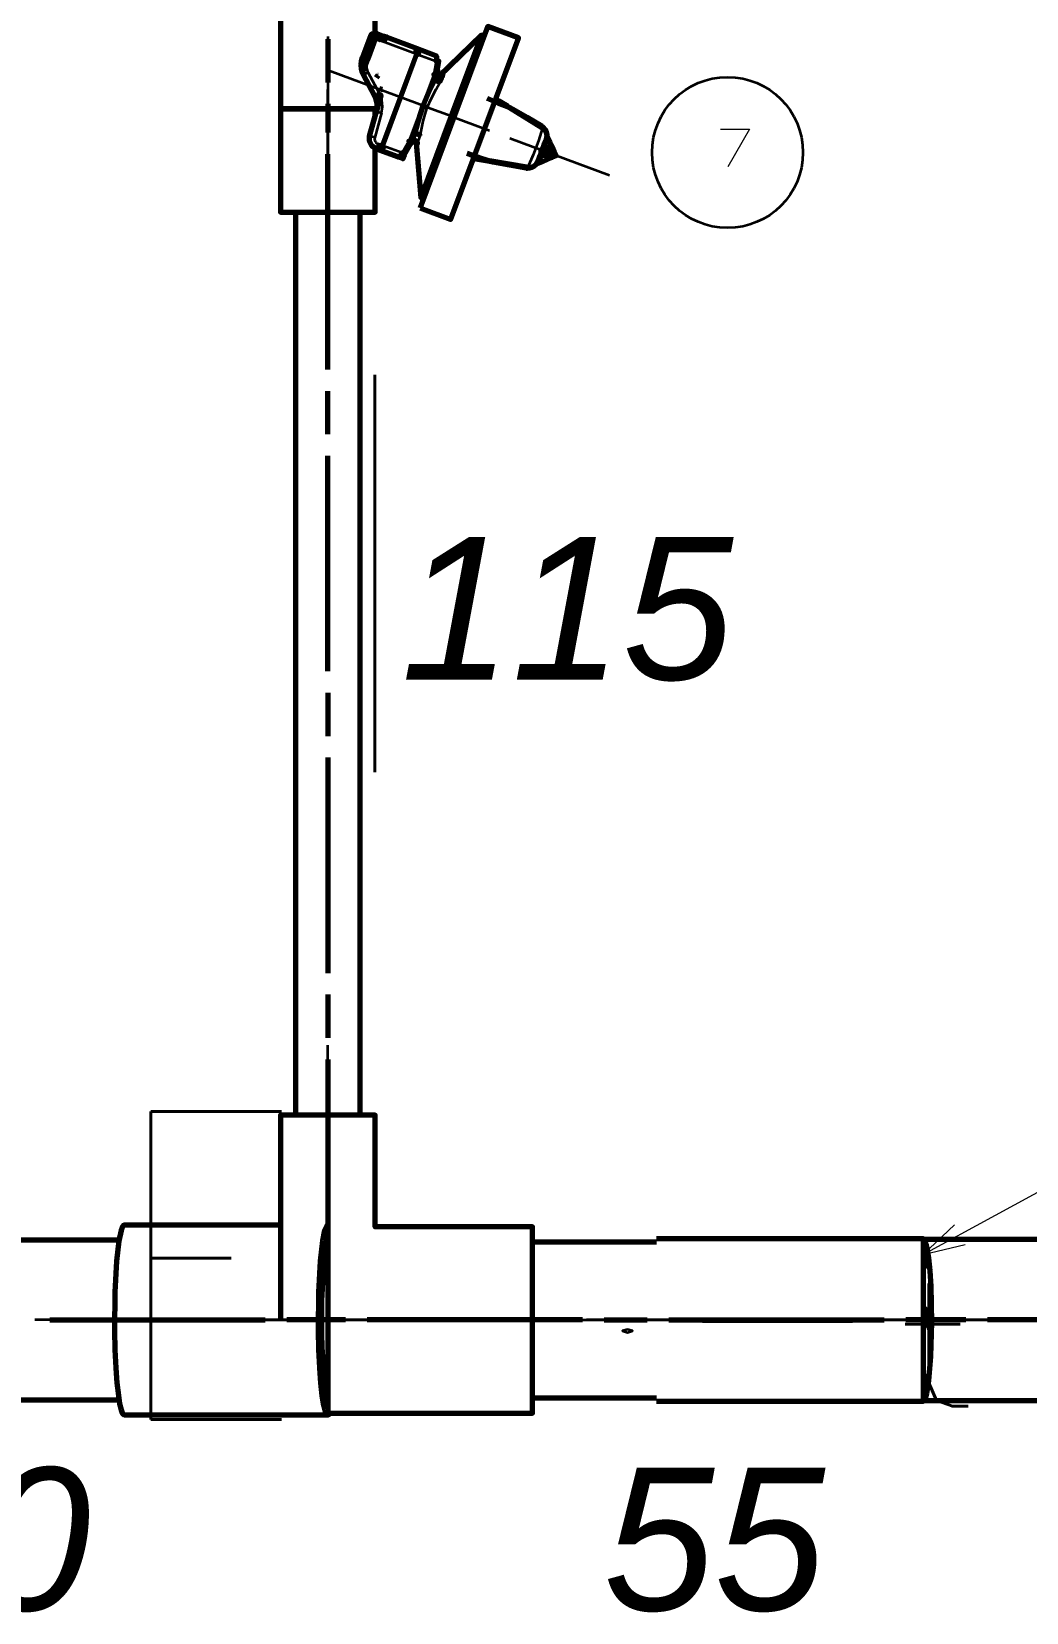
# Model space of a CAD drawing. Extents: x 0 to 174, y 0 to 33.
# Drawn here: x 33.384 to 35.201, y 8.384 to 11.272 of the extents above; entities that cross this region are included whole.
import ezdxf
from ezdxf.enums import TextEntityAlignment as Align

# ---------------------------------------------------------------- set-up
doc = ezdxf.new("R2010")
doc.units = 0
doc.layers.add('PDF2_문자', color=7, linetype='Continuous')
doc.layers.add('PDF2_형상', color=157, linetype='Continuous', true_color=0x405f80)
doc.layers.add('YOLO_TEXT', color=3, linetype='Continuous', true_color=0x008230)
doc.styles.add('OCR_LATIN', font='txt.shx')
doc.styles.add('PDF LucidaHandwriting Italic', font='ariali.ttf')

msp = doc.modelspace()

# ---------------------------------------------------------------- linework, layer by layer
at = {"layer": 'PDF2_형상', "lineweight": 70}
for points in [[(34.0118, 11.2668), (34.0118, 11.3161), (33.8386, 11.3161), (33.8386, 11.1304), (33.8386, 10.9421), (34.0118, 10.9421), (34.0118, 11.0569)], [(34.0649, 11.0468), (34.0621, 11.0393), (34.0528, 11.0428), (34.0193, 11.0553), (34.0133, 11.0575), (34.0056, 11.0628), (34.0011, 11.0713), (34.0014, 11.0808), (34.0137, 11.1256), (34.016, 11.1362), (34.0167, 11.1435), (34.0174, 11.1576), (34.0193, 11.1571), (34.0217, 11.156), (34.0219, 11.1558), (34.0219, 11.1557), (34.0219, 11.1556), (34.0199, 11.1478), (34.0178, 11.1403), (34.0157, 11.1329), (34.0147, 11.1293), (34.0144, 11.1283), (34.0137, 11.1256), (34.015, 11.1328), (34.0149, 11.1401), (34.0133, 11.1474), (34.0106, 11.154), (33.9903, 11.1925), (33.9882, 11.1972), (33.9883, 11.1975), (33.9883, 11.1978), (33.989, 11.1993), (33.99, 11.2021), (33.9972, 11.221), (34.0058, 11.2436), (33.9972, 11.221), (33.99, 11.2021), (33.989, 11.1993), (33.9883, 11.1978), (33.9883, 11.1975), (33.9882, 11.1972), (33.9864, 11.2039), (33.9857, 11.2107), (33.9864, 11.2176), (33.9882, 11.2243), (34.0033, 11.265), (34.0076, 11.2675), (34.0143, 11.2664), (34.015, 11.2682), (34.0276, 11.2635), (34.0331, 11.2614), (34.0274, 11.2628)], [(34.0143, 11.2664), (34.0203, 11.2654), (34.0276, 11.2635), (34.0274, 11.2628), (34.0242, 11.2544)], [(34.0203, 11.2654), (34.02, 11.2642), (34.0186, 11.2558)], [(34.0196, 11.2612), (34.0235, 11.2626), (34.0274, 11.2628), (34.0283, 11.2622), (34.0294, 11.2621)], [(34.1215, 11.1874), (34.1214, 11.1857), (34.1232, 11.1826), (34.1254, 11.1812), (34.1278, 11.1808), (34.1311, 11.1818), (34.1328, 11.186), (34.1296, 11.1849), (34.1258, 11.186), (34.1233, 11.1886), (34.1229, 11.1901), (34.1232, 11.1918), (34.1236, 11.1933), (34.1281, 11.2175), (34.1279, 11.2175), (34.1279, 11.2174), (34.1276, 11.2174), (34.125, 11.2174), (34.1231, 11.2176), (34.1239, 11.2207), (34.1239, 11.2258), (34.1219, 11.2283), (34.0885, 11.2408), (34.0331, 11.2614)], [(34.0951, 10.9686), (34.1504, 11.1171), (34.2057, 11.2654)], [(34.2111, 11.2635), (34.2057, 11.2654), (34.1279, 11.1897)], [(34.0117, 11.259), (34.0124, 11.2608)], [(34.0168, 11.1918), (34.0165, 11.1915), (34.0131, 11.1874)], [(34.135, 11.1967), (34.1349, 11.1961), (34.1335, 11.1885), (34.1303, 11.1871), (34.1267, 11.1876), (34.1242, 11.1901), (34.1236, 11.1933), (34.12, 11.1933), (34.1186, 11.1935), (34.1232, 11.1918), (34.1215, 11.1874), (34.1097, 11.1625), (34.0986, 11.1364), (34.1068, 11.1333)], [(34.1251, 11.2018), (34.1251, 11.2), (34.125, 11.2), (34.1249, 11.1992), (34.1235, 11.1924)], [(34.0249, 11.166), (34.024, 11.1661), (34.0192, 11.1675)], [(34.2567, 11.1332), (34.3158, 11.0968), (34.3161, 11.0981), (34.3161, 11.0985), (34.316, 11.0987), (34.316, 11.0989), (34.289, 11.1146), (34.2624, 11.1303), (34.2567, 11.1332), (34.2364, 11.1412), (34.2163, 11.1493)], [(34.2542, 11.1351), (34.2383, 11.1444), (34.2354, 11.1461)], [(34.0118, 11.1186), (34.0118, 11.1304), (33.8386, 11.1304), (34.0118, 11.1304)], [(34.0986, 11.1364), (34.0899, 11.1093), (34.0826, 11.0828), (34.0776, 11.0696), (34.08, 11.0724), (34.0838, 11.0731), (34.0872, 11.0713), (34.0889, 11.0679), (34.0878, 11.0656), (34.0869, 11.0642)], [(34.2875, 11.0225), (34.2897, 11.0222), (34.2899, 11.0224), (34.29, 11.0228), (34.2904, 11.024), (34.2976, 11.0247), (34.3019, 11.0265), (34.3065, 11.0303), (34.3093, 11.0349), (34.3118, 11.0418), (34.3132, 11.0456), (34.3147, 11.0494), (34.3149, 11.051), (34.3146, 11.0543), (34.3147, 11.0556), (34.315, 11.0561), (34.3157, 11.0572), (34.3181, 11.0596), (34.3189, 11.0607), (34.3217, 11.0685), (34.3243, 11.0753), (34.3256, 11.0814), (34.3247, 11.0876), (34.3226, 11.0922), (34.3178, 11.0976), (34.3178, 11.0975), (34.3178, 11.0974), (34.3178, 11.0971), (34.3172, 11.096), (34.3158, 11.0968)], [(34.316, 11.0987), (34.3178, 11.0976)], [(34.3171, 11.096), (34.3201, 11.0933), (34.3225, 11.0901), (34.3242, 11.0865), (34.3251, 11.0826), (34.3251, 11.0787), (34.3243, 11.0753)], [(34.0646, 11.0469), (34.0626, 11.0489), (34.0607, 11.0501), (34.059, 11.0468), (34.0558, 11.0433), (34.0538, 11.0426), (34.0528, 11.0428), (34.0561, 11.0422), (34.0594, 11.0428), (34.0624, 11.0444), (34.0646, 11.0469), (34.0769, 11.0682), (34.0796, 11.0704), (34.0832, 11.0708), (34.0862, 11.0689), (34.0878, 11.0656)], [(34.0772, 11.0681), (34.076, 11.0665)], [(34.0774, 11.0688), (34.0771, 11.0681), (34.0771, 11.0679), (34.0772, 11.0679)], [(34.0826, 11.0828), (34.0833, 11.084), (34.0847, 11.0849), (34.0883, 11.0851), (34.0918, 11.0835), (34.0929, 11.0822), (34.0936, 11.0807)], [(34.0865, 11.0686), (34.0951, 10.9686), (34.1006, 10.9667)], [(34.3254, 11.0807), (34.3304, 11.0701), (34.3326, 11.0656), (34.3349, 11.061), (34.3369, 11.0567), (34.3387, 11.0531), (34.3385, 11.0535), (34.336, 11.0558), (34.3322, 11.0575), (34.3269, 11.0583), (34.319, 11.0612)], [(34.1792, 11.0496), (34.1997, 11.0425), (34.2201, 11.0354), (34.2264, 11.0339)], [(34.1957, 11.0394), (34.2171, 11.0356), (34.2264, 11.0339), (34.2875, 11.0226), (34.2876, 11.0226), (34.2879, 11.0228), (34.2882, 11.0231), (34.2888, 11.0242), (34.2201, 11.0354)], [(34.3064, 11.0297), (34.3093, 11.0349), (34.3074, 11.0311), (34.3046, 11.0278), (34.3014, 11.0253), (34.2976, 11.0235), (34.2936, 11.0225), (34.2897, 11.0224)], [(34.3067, 11.0301), (34.3172, 11.0347), (34.3329, 11.0415), (34.3347, 11.0424), (34.3422, 11.0456), (34.3387, 11.0531)], [(34.3144, 11.049), (34.3225, 11.046), (34.3269, 11.0432), (34.3308, 11.0419), (34.3343, 11.0422), (34.3347, 11.0424)], [(34.3269, 11.0583), (34.329, 11.0567), (34.33, 11.0539), (34.3296, 11.0507)], [(34.2888, 11.0242), (34.2904, 11.024)], [(33.8661, 10.9421), (33.8661, 9.2925)], [(33.9842, 9.2925), (33.9842, 10.9421)], [(33.9251, 9.0885), (33.9251, 8.7483), (34.2992, 8.7483), (34.2992, 9.0885), (34.0118, 9.0885), (34.0118, 9.2925), (33.8386, 9.2925), (33.8386, 8.9185)], [(33.8386, 9.0917), (33.5532, 9.0917), (33.5525, 9.0915), (33.5518, 9.0911), (33.5504, 9.0896), (33.5472, 9.0818), (33.5432, 9.0628), (33.5392, 9.0261), (33.5361, 8.9694), (33.5354, 8.8992), (33.5361, 8.8639), (33.5378, 8.831), (33.5397, 8.8036), (33.5424, 8.7807), (33.5447, 8.7654), (33.5475, 8.7542), (33.5496, 8.7487), (33.5514, 8.7461), (33.5532, 8.7453), (33.9251, 8.7453)], [(33.9251, 9.0917), (33.9244, 9.0915), (33.9238, 9.0911), (33.9224, 9.0896), (33.9192, 9.0818), (33.9153, 9.0628), (33.9111, 9.0261), (33.9081, 8.9694), (33.9074, 8.8992), (33.9082, 8.8639), (33.9097, 8.831), (33.9118, 8.8036), (33.9143, 8.7807), (33.9168, 8.7654), (33.9194, 8.7542), (33.9215, 8.7487), (33.9233, 8.7461), (33.924, 8.7456), (33.9247, 8.7453), (33.9254, 8.7453), (33.9261, 8.7454), (33.9268, 8.746), (33.9283, 8.7479), (33.9286, 8.7483)], [(34.5256, 8.77), (35.0131, 8.77), (35.0131, 9.0668), (34.5256, 9.0668)], [(33.5435, 9.064), (32.9364, 9.064), (32.9358, 9.0639), (32.9351, 9.0636), (32.9337, 9.0619), (32.9308, 9.0536), (32.9271, 9.0331), (32.9235, 8.994), (32.9214, 8.9362), (32.9222, 8.8707), (32.9236, 8.8415), (32.9257, 8.8161), (32.9279, 8.7981), (32.9304, 8.7846), (32.9325, 8.7776), (32.9343, 8.7742), (32.9364, 8.7728), (33.5435, 8.7728)], [(34.5256, 9.0608), (34.2992, 9.0608)], [(35.5074, 9.0654), (35.0131, 9.0654), (35.0144, 9.0647), (35.0158, 9.0628), (35.0176, 9.0579), (35.0201, 9.0468), (35.0224, 9.0314), (35.0247, 9.0079), (35.0264, 8.9801), (35.0274, 8.9476), (35.0276, 8.9137), (35.0261, 8.8517), (35.0226, 8.8079), (35.019, 8.7842), (35.016, 8.7743), (35.0147, 8.7722), (35.014, 8.7718), (35.0135, 8.7715), (35.0131, 8.7715), (35.5074, 8.7715)], [(35.0188, 9.0167), (35.016, 9.0281), (35.0146, 9.031), (35.0131, 9.0319)], [(35.0217, 8.9282), (35.0203, 8.9331), (35.0196, 8.9351), (35.0188, 8.9368), (35.0179, 8.9378), (35.0165, 8.9381), (35.0154, 8.9378), (35.0144, 8.9369), (35.0135, 8.9346), (35.0144, 8.9304), (35.0226, 8.9054)], [(35.0242, 8.9197), (35.0235, 8.9224)], [(35.0242, 8.9017), (35.0243, 8.9164), (35.0243, 8.9311)], [(35.0243, 8.9196), (35.0243, 8.921), (35.0243, 8.9225)], [(35.0249, 8.9054), (35.025, 8.9169), (35.0249, 8.9285)], [(35.0249, 8.9003), (35.0249, 8.9112), (35.0249, 8.9222)], [(33.9251, 8.9185), (33.9129, 8.9185)], [(35.0131, 8.805), (35.0133, 8.805), (35.0136, 8.805), (35.0142, 8.8056), (35.0154, 8.8074), (35.0181, 8.8167), (35.0188, 8.8201)], [(34.2992, 8.776), (34.5256, 8.776)]]:
    msp.add_lwpolyline(points, dxfattribs=at)
at = {"layer": 'PDF2_형상', "color": 18, "lineweight": 35, "true_color": 0x260000}
for points in [[(33.9251, 11.2626), (33.9251, 11.1839)], [(33.9251, 11.2056), (33.9251, 11.2583), (33.9251, 11.115)], [(33.9251, 11.2576), (33.9251, 11.179)], [(34.1097, 11.1322), (33.9274, 11.2001)], [(33.9251, 11.0874), (33.9251, 11.1661)], [(33.9251, 11.1446), (33.9251, 11.0024), (33.9251, 11.1396)], [(34.1467, 11.1185), (34.2204, 11.091)], [(33.9251, 11.0756), (33.9251, 10.9969)], [(34.2574, 11.0772), (34.4397, 11.0093)], [(33.9251, 10.6543), (33.9251, 11.0481)], [(33.9251, 10.9575), (33.9251, 10.8142)], [(33.9251, 10.5362), (33.9251, 10.615)], [(33.9251, 10.1032), (33.9251, 10.4968)], [(33.9251, 10.0638), (33.9251, 9.985)], [(33.9251, 9.9457), (33.9251, 9.5519)], [(33.9251, 9.5126), (33.9251, 9.4339)], [(33.9251, 9.1842), (33.9251, 9.4204)], [(33.9251, 9.3944), (33.9251, 9.0008)], [(33.9251, 9.1449), (33.9251, 9.0661)], [(33.9251, 9.0267), (33.9251, 8.7904), (33.9251, 8.8433)], [(33.9251, 8.9614), (33.9251, 8.8826)], [(33.6604, 8.9185), (33.39, 8.9185)], [(33.4171, 8.9185), (33.8108, 8.9185)], [(33.6997, 8.9185), (33.7785, 8.9185)], [(34.0335, 8.9185), (33.7972, 8.9185), (34.1467, 8.9185)], [(33.8179, 8.9185), (34.0883, 8.9185)], [(33.8501, 8.9185), (33.9289, 8.9185)], [(33.9683, 8.9185), (34.0828, 8.9185)], [(34.0728, 8.9185), (34.1515, 8.9185)], [(34.186, 8.9185), (34.2647, 8.9185)], [(34.191, 8.9185), (34.4271, 8.9185)], [(34.3042, 8.9185), (34.6535, 8.9185)], [(34.6906, 8.9185), (34.3976, 8.9185)], [(34.73, 8.9185), (34.8087, 8.9185)], [(34.8481, 8.9185), (35.1411, 8.9185)], [(35.1815, 8.9185), (34.8565, 8.9185)]]:
    msp.add_lwpolyline(points, dxfattribs=at)
at = {"layer": 'PDF2_형상', "lineweight": 70}
for points in [[(34.0108, 11.2571), (34.0076, 11.2675), (34.005, 11.2669), (34.0033, 11.265), (34.0035, 11.2649)], [(34.0058, 11.2436), (34.0108, 11.2571), (34.0143, 11.2664), (34.0108, 11.2571)], [(34.094, 10.949), (34.1493, 10.9283), (34.2731, 11.2604), (34.2176, 11.2811)], [(34.085, 11.2318), (34.0885, 11.2408), (34.0893, 11.2403), (34.0904, 11.2383), (34.0906, 11.2336), (34.0896, 11.23)], [(34.0272, 11.0626), (34.0267, 11.0611), (34.0235, 11.0567), (34.0213, 11.0553), (34.0203, 11.0551), (34.0193, 11.0553), (34.0196, 11.056), (34.0226, 11.0643)], [(34.0769, 11.0681), (34.0769, 11.0682), (34.0769, 11.0683), (34.0761, 11.0692), (34.0731, 11.0714), (34.0764, 11.0701), (34.0776, 11.0696)], [(33.9251, 8.7728), (33.9231, 8.7742), (33.9213, 8.7776), (33.9192, 8.7846), (33.9167, 8.7981), (33.9144, 8.8161), (33.9124, 8.8415), (33.911, 8.8707), (33.9103, 8.9362), (33.9124, 8.994), (33.9158, 9.0331), (33.9196, 9.0536), (33.9226, 9.0619), (33.9239, 9.0636), (33.9246, 9.0639), (33.9251, 9.064), (33.9246, 9.0639), (33.9239, 9.0636), (33.9226, 9.0619), (33.9196, 9.0536), (33.9158, 9.0331), (33.9124, 8.994), (33.9103, 8.9362), (33.911, 8.8707), (33.9124, 8.8415), (33.9144, 8.8161), (33.9167, 8.7981), (33.9192, 8.7846), (33.9213, 8.7776), (33.9231, 8.7742)], [(35.0131, 9.0378), (35.015, 9.0364), (35.0167, 9.0324), (35.0199, 9.0167), (35.0167, 9.0324), (35.015, 9.0364)], [(33.9251, 8.8003), (33.9236, 8.8014), (33.9219, 8.8043), (33.9201, 8.811), (33.9178, 8.8244), (33.9158, 8.8426), (33.9142, 8.8675), (33.9132, 8.8957), (33.9135, 8.9536), (33.9161, 8.9981), (33.9196, 9.0231), (33.9225, 9.0335), (33.9238, 9.0357), (33.9243, 9.0362), (33.9249, 9.0365), (33.9251, 9.0365), (33.9249, 9.0365), (33.9243, 9.0362), (33.9238, 9.0357), (33.9225, 9.0335), (33.9196, 9.0231), (33.9161, 8.9981), (33.9135, 8.9536), (33.9132, 8.8957), (33.9142, 8.8675), (33.9158, 8.8426), (33.9178, 8.8244), (33.9201, 8.811), (33.9219, 8.8043), (33.9236, 8.8014)], [(35.0199, 8.8203), (35.0186, 8.8128), (35.0158, 8.8021), (35.0146, 8.7999), (35.0139, 8.7993), (35.0133, 8.799), (35.0131, 8.799), (35.0133, 8.799), (35.0139, 8.7993), (35.0146, 8.7999), (35.0158, 8.8021), (35.0186, 8.8128)]]:
    msp.add_lwpolyline(points, close=True, dxfattribs=at)
at = {"layer": 'PDF2_형상', "lineweight": 35}
for points in [[(34.0331, 11.2614), (34.0297, 11.2524), (34.085, 11.2318), (34.0226, 11.0643), (34.0167, 11.0665), (34.0137, 11.0587), (34.0133, 11.0575)], [(33.9989, 11.1971), (33.9961, 11.2047), (33.9956, 11.2129), (33.9972, 11.2208), (34.0058, 11.2436), (34.0108, 11.2571), (34.0186, 11.2558), (34.0242, 11.2544), (34.0297, 11.2524)], [(34.0108, 11.2571), (34.0108, 11.2571)], [(34.0113, 11.2582), (34.0176, 11.2558), (34.0196, 11.2551), (34.02, 11.255), (34.0203, 11.2549)], [(33.9882, 11.2243), (33.9889, 11.224), (33.9972, 11.221), (33.9972, 11.2208)], [(34.0106, 11.154), (34.0113, 11.1544), (34.0192, 11.1586), (33.9989, 11.1971), (33.9914, 11.1932), (33.9903, 11.1925)], [(34.1558, 11.115), (34.1504, 11.1171), (34.1068, 11.1333), (34.1143, 11.1504), (34.1232, 11.1668), (34.1312, 11.1817)], [(34.1328, 11.186), (34.1335, 11.1885)], [(34.0231, 11.1231), (34.0249, 11.1351), (34.0235, 11.1472), (34.0192, 11.1586)], [(34.231, 11.1478), (34.2354, 11.1461)], [(34.0137, 11.1256), (34.014, 11.1256), (34.0144, 11.1254), (34.0164, 11.1249), (34.0231, 11.1231), (34.0107, 11.0782), (34.0021, 11.0807), (34.0014, 11.0808)], [(34.0889, 11.0679), (34.0936, 11.0807), (34.0994, 11.1078), (34.1028, 11.1207), (34.1068, 11.1333)], [(34.2297, 11.1442), (34.2542, 11.1351)], [(34.3171, 11.096), (34.3101, 11.0724), (34.3004, 11.0464), (34.2904, 11.024)], [(34.0107, 11.0782), (34.0104, 11.0765), (34.0104, 11.0747), (34.0108, 11.0726), (34.0114, 11.0713), (34.0125, 11.0696), (34.0136, 11.0685), (34.0153, 11.0672), (34.0167, 11.0665)], [(34.3215, 11.0678), (34.3222, 11.0663), (34.3211, 11.0667)], [(34.3304, 11.0701), (34.3293, 11.0697), (34.3222, 11.0663), (34.3322, 11.0575)], [(34.1957, 11.0394), (34.1913, 11.0411)], [(34.2171, 11.0356), (34.1926, 11.0446)], [(34.3121, 11.0424), (34.3136, 11.0431), (34.3125, 11.0435)], [(34.3269, 11.0432), (34.3136, 11.0431), (34.3172, 11.0347)], [(34.3147, 11.0556), (34.3293, 11.0501), (34.3326, 11.0474), (34.3338, 11.0451), (34.3343, 11.0422)], [(34.315, 11.0561), (34.3296, 11.0507), (34.3338, 11.0506), (34.3385, 11.0535)], [(34.3293, 11.0501), (34.3276, 11.0474), (34.3251, 11.046), (34.3225, 11.046)]]:
    msp.add_lwpolyline(points, dxfattribs=at)
at = {"layer": 'PDF2_형상', "color": 3, "lineweight": 70}
for points in [[(33.9251, 11.2576), (33.9251, 11.179)], [(33.9251, 11.1396), (33.9251, 11.1304), (33.9251, 11.0874)], [(33.9251, 10.6543), (33.9251, 11.0481)], [(33.9251, 10.5362), (33.9251, 10.615)], [(33.9251, 10.1032), (33.9251, 10.4968)], [(33.9251, 10.0638), (33.9251, 9.985)], [(33.9251, 9.9457), (33.9251, 9.5519)], [(33.9251, 9.5126), (33.9251, 9.4339)], [(33.9251, 9.3944), (33.9251, 9.0008)], [(33.9251, 8.9614), (33.9251, 8.9185), (33.8501, 8.9185)], [(33.4171, 8.9185), (33.8108, 8.9185)], [(33.9574, 8.9185), (33.9251, 8.9185)], [(34.3904, 8.9185), (33.9967, 8.9185)], [(34.4297, 8.9185), (34.5085, 8.9185)], [(34.5479, 8.9185), (34.9415, 8.9185)], [(35.0906, 8.9185), (35.0131, 8.9185), (34.981, 8.9185)], [(35.5236, 8.9185), (35.1299, 8.9185)]]:
    msp.add_lwpolyline(points, dxfattribs=at)
at = {"layer": 'PDF2_형상', "lineweight": 35}
msp.add_lwpolyline([(34.0731, 11.0714), (34.0607, 11.0501), (34.0272, 11.0626), (34.0896, 11.23), (34.1231, 11.2176), (34.1186, 11.1935)], close=True, dxfattribs=at)
at = {"layer": 'PDF2_형상', "color": 18, "lineweight": 13, "true_color": 0x260000}
msp.add_lwpolyline([(34.6422, 11.0935), (34.6956, 11.0935), (34.6556, 11.0246)], dxfattribs=at)
at = {"layer": 'PDF2_형상', "color": 7, "lineweight": 13}
for points in [[(35.0129, 9.0378), (38.2186, 10.7814), (39.4192, 9.06)], [(35.07, 9.0921), (35.0129, 9.0378), (35.0896, 9.0562)]]:
    msp.add_lwpolyline(points, dxfattribs=at)
at = {"layer": 'PDF2_형상', "color": 18, "lineweight": 35, "true_color": 0x260000}
msp.add_circle((34.6552, 11.0509), 0.1378, dxfattribs=at)

# ---------------------------------------------------------------- texts
at = {"layer": 'PDF2_문자', "char_height": 0.2605, "attachment_point": 4, "style": 'PDF LucidaHandwriting Italic'}
for s, insert in [('115', (34.0585, 10.2165)), ('60', (33.0869, 8.5164)), ('55', (34.4286, 8.5164))]:
    msp.add_mtext(s, dxfattribs=dict(at, insert=insert))
at = {"layer": 'YOLO_TEXT', "style": 'OCR_LATIN'}
for s, height, p, p2 in [('l', 0.7263, (33.9791, 9.9187), (34.0431, 9.9187)), ('E', 0.5628, (33.5286, 8.7366), (33.8769, 8.7366)), ('t', 0.2246, (34.951, 8.7607), (35.1234, 8.7607)), ('.', 0.0515, (34.4268, 8.8958), (34.518, 8.8958)), ('-', 0.0352, (34.5483, 8.9002), (34.9444, 8.9002))]:
    msp.add_text(s, height=height, dxfattribs=at).set_placement(p, p2, align=Align.FIT)

doc.saveas('drawing.dxf')
